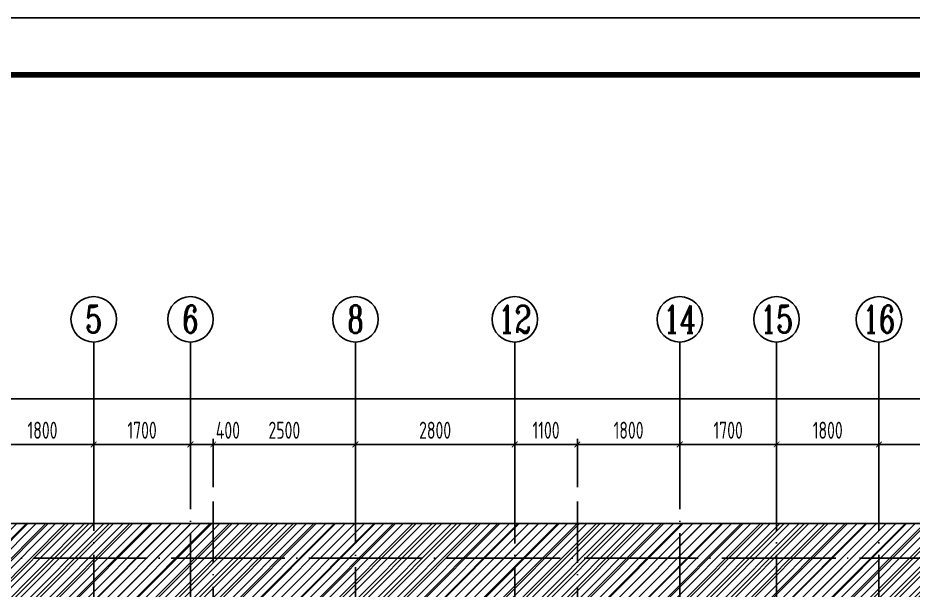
# Model space of a CAD drawing. Extents: x -1307975 to -76406, y -96289 to 379359.
# Drawn here: x -1053816 to -1038083, y 367302 to 377359 of the extents above; entities that cross this region are included whole.
import ezdxf
from ezdxf.enums import TextEntityAlignment as Align

# ---------------------------------------------------------------- set-up
doc = ezdxf.new("R2010")
doc.units = 0
doc.header["$LTSCALE"] = 1000
doc.linetypes.add('DOTE', pattern=[2.42, 2, -0.2, 0.02, -0.2])
doc.layers.get('0').update_dxf_attribs({"linetype": 'CONTINUOUS'})
doc.layers.get('DEFPOINTS').update_dxf_attribs({"linetype": 'CONTINUOUS'})
for name, color, linetype in [('-TK', 7, 'CONTINUOUS'), ('A-AXIS', 1, 'CONTINUOUS'), ('A-DOTE', 10, 'DOTE'), ('AXIS_NUM', 7, 'CONTINUOUS'), ('HATCH', 8, 'CONTINUOUS'), ('S-B板边线', 2, 'CONTINUOUS'), ('S-Y一般标注', 3, 'CONTINUOUS'), ('S-降板填充', 75, 'CONTINUOUS')]:
    doc.layers.add(name, color=color, linetype=linetype)
doc.styles.add('TSSD_Axis', font='complex.shx', dxfattribs={"width": 0.7, "bigfont": 'hztxt.shx'})
doc.styles.add('TSSD_DIMENSION', font='Tssdeng.shx', dxfattribs={"width": 0.7, "bigfont": 'tssdchn.shx'})
doc.dimstyles.new('TSSD_100_100', dxfattribs={"dimtxt": 300, "dimasz": 100, "dimexe": 100, "dimexo": 250, "dimgap": 100, "dimtad": 1, "dimdec": 0, "dimzin": 0, "dimdsep": 46, "dimtxsty": 'TSSD_DIMENSION', "dimblk": 'ARCHTICK', "dimcen": 0, "dimdle": 100, "dimclrt": 7, "dimadec": 0, "dimazin": 0, "dimtfac": 1, "dimtdec": 0, "dimtix": 1, "dimtmove": 2, "dimatfit": 3, "dimldrblk": 'ARCHTICK', "dimfxl": 1, "dimtolj": 1, "dimtzin": 0, "dimarcsym": 0})

# ---------------------------------------------------------------- blocks, each defined once
blk = doc.blocks.new('ts_axno')
at = {"color": 0, "linetype": 'ByBlock', "lineweight": -2}
blk.add_circle((0, 0), 0.5, dxfattribs=at)
at = {"color": 0, "linetype": 'ByBlock', "lineweight": -2, "style": 'TSSD_Axis', "width": 0.7}
blk.add_attdef('A', text='', height=0.6, dxfattribs=at).set_placement((0, 0), align=Align.MIDDLE_CENTER)
blk = doc.blocks.new('_ArchTick')
at = {"color": 0, "linetype": 'ByBlock', "const_width": 0.15}
blk.add_lwpolyline([(-0.5, -0.5), (0.5, 0.5)], dxfattribs=at)
blk = doc.blocks.new('*D192')
at = {"layer": 'DEFPOINTS', "color": 0, "transparency": 16777216}
for p in [(11100, 22100), (9300, 21100), (11100, 21100)]:
    blk.add_point(p, dxfattribs=at)
at = {"layer": 'S-Y一般标注', "color": 0, "lineweight": -2, "transparency": 16777216}
for p, q in [((9300, 21350), (9300, 22200)), ((11100, 21350), (11100, 22200)), ((9200, 22100), (11200, 22100))]:
    blk.add_line(p, q, dxfattribs=at)
at = {"layer": 'S-Y一般标注', "color": 0, "lineweight": -2, "transparency": 16777216, "xscale": 100, "yscale": 100, "zscale": 100, "rotation": 180}
blk.add_blockref('_ArchTick', (9300, 22100), dxfattribs=at)
at = {"layer": 'S-Y一般标注', "color": 0, "lineweight": -2, "transparency": 16777216, "xscale": 100, "yscale": 100, "zscale": 100}
blk.add_blockref('_ArchTick', (11100, 22100), dxfattribs=at)
at = {"layer": 'S-Y一般标注', "color": 7, "transparency": 16777216, "insert": (10200, 22350), "char_height": 300, "attachment_point": 5, "style": 'TSSD_DIMENSION'}
blk.add_mtext('\\A1;1800', dxfattribs=at)
blk = doc.blocks.new('*D193')
at = {"layer": 'DEFPOINTS', "color": 0, "transparency": 16777216}
for p in [(12800, 22100), (11100, 21100), (12800, 21100)]:
    blk.add_point(p, dxfattribs=at)
at = {"layer": 'S-Y一般标注', "color": 0, "lineweight": -2, "transparency": 16777216}
for p, q in [((11100, 21350), (11100, 22200)), ((12800, 21350), (12800, 22200)), ((11000, 22100), (12900, 22100))]:
    blk.add_line(p, q, dxfattribs=at)
at = {"layer": 'S-Y一般标注', "color": 0, "lineweight": -2, "transparency": 16777216, "xscale": 100, "yscale": 100, "zscale": 100, "rotation": 180}
blk.add_blockref('_ArchTick', (11100, 22100), dxfattribs=at)
at = {"layer": 'S-Y一般标注', "color": 0, "lineweight": -2, "transparency": 16777216, "xscale": 100, "yscale": 100, "zscale": 100}
blk.add_blockref('_ArchTick', (12800, 22100), dxfattribs=at)
at = {"layer": 'S-Y一般标注', "color": 7, "transparency": 16777216, "insert": (11950, 22350), "char_height": 300, "attachment_point": 5, "style": 'TSSD_DIMENSION'}
blk.add_mtext('\\A1;1700', dxfattribs=at)
blk = doc.blocks.new('*D194')
at = {"layer": 'DEFPOINTS', "color": 0, "transparency": 16777216}
for p in [(13200, 22100), (12800, 21100), (13200, 21100)]:
    blk.add_point(p, dxfattribs=at)
at = {"layer": 'S-Y一般标注', "color": 0, "lineweight": -2, "transparency": 16777216}
for p, q in [((12800, 21350), (12800, 22200)), ((13200, 21350), (13200, 22200)), ((12700, 22100), (13300, 22100))]:
    blk.add_line(p, q, dxfattribs=at)
at = {"layer": 'S-Y一般标注', "color": 0, "lineweight": -2, "transparency": 16777216, "xscale": 100, "yscale": 100, "zscale": 100, "rotation": 180}
blk.add_blockref('_ArchTick', (12800, 22100), dxfattribs=at)
at = {"layer": 'S-Y一般标注', "color": 0, "lineweight": -2, "transparency": 16777216, "xscale": 100, "yscale": 100, "zscale": 100}
blk.add_blockref('_ArchTick', (13200, 22100), dxfattribs=at)
at = {"layer": 'S-Y一般标注', "color": 7, "transparency": 16777216, "insert": (13458, 22350), "char_height": 300, "attachment_point": 5, "style": 'TSSD_DIMENSION'}
blk.add_mtext('\\A1;400', dxfattribs=at)
blk = doc.blocks.new('*D195')
at = {"layer": 'DEFPOINTS', "color": 0, "transparency": 16777216}
for p in [(18500, 22100), (15700, 21100), (18500, 21100)]:
    blk.add_point(p, dxfattribs=at)
at = {"layer": 'S-Y一般标注', "color": 0, "lineweight": -2, "transparency": 16777216}
for p, q in [((15700, 21350), (15700, 22200)), ((18500, 21350), (18500, 22200)), ((15600, 22100), (18600, 22100))]:
    blk.add_line(p, q, dxfattribs=at)
at = {"layer": 'S-Y一般标注', "color": 0, "lineweight": -2, "transparency": 16777216, "xscale": 100, "yscale": 100, "zscale": 100, "rotation": 180}
blk.add_blockref('_ArchTick', (15700, 22100), dxfattribs=at)
at = {"layer": 'S-Y一般标注', "color": 0, "lineweight": -2, "transparency": 16777216, "xscale": 100, "yscale": 100, "zscale": 100}
blk.add_blockref('_ArchTick', (18500, 22100), dxfattribs=at)
at = {"layer": 'S-Y一般标注', "color": 7, "transparency": 16777216, "insert": (17100, 22350), "char_height": 300, "attachment_point": 5, "style": 'TSSD_DIMENSION'}
blk.add_mtext('\\A1;2800', dxfattribs=at)
blk = doc.blocks.new('*D196')
at = {"layer": 'DEFPOINTS', "color": 0, "transparency": 16777216}
for p in [(19600, 22100), (18500, 21100), (19600, 21100)]:
    blk.add_point(p, dxfattribs=at)
at = {"layer": 'S-Y一般标注', "color": 0, "lineweight": -2, "transparency": 16777216}
for p, q in [((18500, 21350), (18500, 22200)), ((19600, 21350), (19600, 22200)), ((18400, 22100), (19700, 22100))]:
    blk.add_line(p, q, dxfattribs=at)
at = {"layer": 'S-Y一般标注', "color": 0, "lineweight": -2, "transparency": 16777216, "xscale": 100, "yscale": 100, "zscale": 100, "rotation": 180}
blk.add_blockref('_ArchTick', (18500, 22100), dxfattribs=at)
at = {"layer": 'S-Y一般标注', "color": 0, "lineweight": -2, "transparency": 16777216, "xscale": 100, "yscale": 100, "zscale": 100}
blk.add_blockref('_ArchTick', (19600, 22100), dxfattribs=at)
at = {"layer": 'S-Y一般标注', "color": 7, "transparency": 16777216, "insert": (19050, 22350), "char_height": 300, "attachment_point": 5, "style": 'TSSD_DIMENSION'}
blk.add_mtext('\\A1;1100', dxfattribs=at)
blk = doc.blocks.new('*D197')
at = {"layer": 'DEFPOINTS', "color": 0, "transparency": 16777216}
for p in [(23100, 22100), (21400, 21100), (23100, 21100)]:
    blk.add_point(p, dxfattribs=at)
at = {"layer": 'S-Y一般标注', "color": 0, "lineweight": -2, "transparency": 16777216}
for p, q in [((21400, 21350), (21400, 22200)), ((23100, 21350), (23100, 22200)), ((21300, 22100), (23200, 22100))]:
    blk.add_line(p, q, dxfattribs=at)
at = {"layer": 'S-Y一般标注', "color": 0, "lineweight": -2, "transparency": 16777216, "xscale": 100, "yscale": 100, "zscale": 100, "rotation": 180}
blk.add_blockref('_ArchTick', (21400, 22100), dxfattribs=at)
at = {"layer": 'S-Y一般标注', "color": 0, "lineweight": -2, "transparency": 16777216, "xscale": 100, "yscale": 100, "zscale": 100}
blk.add_blockref('_ArchTick', (23100, 22100), dxfattribs=at)
at = {"layer": 'S-Y一般标注', "color": 7, "transparency": 16777216, "insert": (22250, 22350), "char_height": 300, "attachment_point": 5, "style": 'TSSD_DIMENSION'}
blk.add_mtext('\\A1;1700', dxfattribs=at)
blk = doc.blocks.new('*D198')
at = {"layer": 'DEFPOINTS', "color": 0, "transparency": 16777216}
for p in [(24900, 22100), (23100, 21100), (24900, 21100)]:
    blk.add_point(p, dxfattribs=at)
at = {"layer": 'S-Y一般标注', "color": 0, "lineweight": -2, "transparency": 16777216}
for p, q in [((23100, 21350), (23100, 22200)), ((24900, 21350), (24900, 22200)), ((23000, 22100), (25000, 22100))]:
    blk.add_line(p, q, dxfattribs=at)
at = {"layer": 'S-Y一般标注', "color": 0, "lineweight": -2, "transparency": 16777216, "xscale": 100, "yscale": 100, "zscale": 100, "rotation": 180}
blk.add_blockref('_ArchTick', (23100, 22100), dxfattribs=at)
at = {"layer": 'S-Y一般标注', "color": 0, "lineweight": -2, "transparency": 16777216, "xscale": 100, "yscale": 100, "zscale": 100}
blk.add_blockref('_ArchTick', (24900, 22100), dxfattribs=at)
at = {"layer": 'S-Y一般标注', "color": 7, "transparency": 16777216, "insert": (24000, 22350), "char_height": 300, "attachment_point": 5, "style": 'TSSD_DIMENSION'}
blk.add_mtext('\\A1;1800', dxfattribs=at)
blk = doc.blocks.new('*D199')
at = {"layer": 'DEFPOINTS', "color": 0, "transparency": 16777216}
for p in [(27800, 22100), (24900, 21100), (27800, 21100)]:
    blk.add_point(p, dxfattribs=at)
at = {"layer": 'S-Y一般标注', "color": 0, "lineweight": -2, "transparency": 16777216}
for p, q in [((24900, 21350), (24900, 22200)), ((27800, 21350), (27800, 22200)), ((24800, 22100), (27900, 22100))]:
    blk.add_line(p, q, dxfattribs=at)
at = {"layer": 'S-Y一般标注', "color": 0, "lineweight": -2, "transparency": 16777216, "xscale": 100, "yscale": 100, "zscale": 100, "rotation": 180}
blk.add_blockref('_ArchTick', (24900, 22100), dxfattribs=at)
at = {"layer": 'S-Y一般标注', "color": 0, "lineweight": -2, "transparency": 16777216, "xscale": 100, "yscale": 100, "zscale": 100}
blk.add_blockref('_ArchTick', (27800, 22100), dxfattribs=at)
at = {"layer": 'S-Y一般标注', "color": 7, "transparency": 16777216, "insert": (26350, 22350), "char_height": 300, "attachment_point": 5, "style": 'TSSD_DIMENSION'}
blk.add_mtext('\\A1;2900', dxfattribs=at)
blk = doc.blocks.new('*D212')
at = {"layer": 'DEFPOINTS', "color": 0, "transparency": 16777216}
for p in [(54600, 22900), (4600, 21100), (54600, 21100)]:
    blk.add_point(p, dxfattribs=at)
at = {"layer": 'S-Y一般标注', "color": 0, "lineweight": -2, "transparency": 16777216}
for p, q in [((4600, 21350), (4600, 23000)), ((54600, 21350), (54600, 23000)), ((4500, 22900), (54700, 22900))]:
    blk.add_line(p, q, dxfattribs=at)
at = {"layer": 'S-Y一般标注', "color": 0, "lineweight": -2, "transparency": 16777216, "xscale": 100, "yscale": 100, "zscale": 100, "rotation": 180}
blk.add_blockref('_ArchTick', (4600, 22900), dxfattribs=at)
at = {"layer": 'S-Y一般标注', "color": 0, "lineweight": -2, "transparency": 16777216, "xscale": 100, "yscale": 100, "zscale": 100}
blk.add_blockref('_ArchTick', (54600, 22900), dxfattribs=at)
at = {"layer": 'S-Y一般标注', "color": 7, "transparency": 16777216, "insert": (29600, 23150), "char_height": 300, "attachment_point": 5, "style": 'TSSD_DIMENSION'}
blk.add_mtext('\\A1;50000', dxfattribs=at)
blk = doc.blocks.new('*D225')
at = {"layer": 'DEFPOINTS', "color": 0, "transparency": 16777216}
for p in [(15700, 22100), (13200, 21100), (15700, 21100)]:
    blk.add_point(p, dxfattribs=at)
at = {"layer": 'S-Y一般标注', "color": 0, "lineweight": -2, "transparency": 16777216}
for p, q in [((13200, 21350), (13200, 22200)), ((15700, 21350), (15700, 22200)), ((13100, 22100), (15800, 22100))]:
    blk.add_line(p, q, dxfattribs=at)
at = {"layer": 'S-Y一般标注', "color": 0, "lineweight": -2, "transparency": 16777216, "xscale": 100, "yscale": 100, "zscale": 100, "rotation": 180}
blk.add_blockref('_ArchTick', (13200, 22100), dxfattribs=at)
at = {"layer": 'S-Y一般标注', "color": 0, "lineweight": -2, "transparency": 16777216, "xscale": 100, "yscale": 100, "zscale": 100}
blk.add_blockref('_ArchTick', (15700, 22100), dxfattribs=at)
at = {"layer": 'S-Y一般标注', "color": 7, "transparency": 16777216, "insert": (14450, 22350), "char_height": 300, "attachment_point": 5, "style": 'TSSD_DIMENSION'}
blk.add_mtext('\\A1;2500', dxfattribs=at)
blk = doc.blocks.new('*D226')
at = {"layer": 'DEFPOINTS', "color": 0, "transparency": 16777216}
for p in [(21400, 22100), (19600, 21100), (21400, 21100)]:
    blk.add_point(p, dxfattribs=at)
at = {"layer": 'S-Y一般标注', "color": 0, "lineweight": -2, "transparency": 16777216}
for p, q in [((19600, 21350), (19600, 22200)), ((21400, 21350), (21400, 22200)), ((19500, 22100), (21500, 22100))]:
    blk.add_line(p, q, dxfattribs=at)
at = {"layer": 'S-Y一般标注', "color": 0, "lineweight": -2, "transparency": 16777216, "xscale": 100, "yscale": 100, "zscale": 100, "rotation": 180}
blk.add_blockref('_ArchTick', (19600, 22100), dxfattribs=at)
at = {"layer": 'S-Y一般标注', "color": 0, "lineweight": -2, "transparency": 16777216, "xscale": 100, "yscale": 100, "zscale": 100}
blk.add_blockref('_ArchTick', (21400, 22100), dxfattribs=at)
at = {"layer": 'S-Y一般标注', "color": 7, "transparency": 16777216, "insert": (20500, 22350), "char_height": 300, "attachment_point": 5, "style": 'TSSD_DIMENSION'}
blk.add_mtext('\\A1;1800', dxfattribs=at)
blk = doc.blocks.new('A1')
blk.add_lwpolyline([(0, 59400), (0, 0), (84100, 0), (84100, 59400)], close=True)
at = {"const_width": 100}
blk.add_lwpolyline([(2500, 58400), (2500, 1000), (83100, 1000), (83100, 58400)], close=True, dxfattribs=at)
blk = doc.blocks.new('20210726.16350016')
at = {"layer": 'A-AXIS'}
for p, q in [((11100, 21100), (11100, 23900)), ((12800, 21100), (12800, 23900)), ((15700, 21100), (15700, 23900)), ((18500, 21100), (18500, 23900)), ((21400, 21100), (21400, 23900)), ((23100, 21100), (23100, 23900)), ((24900, 21100), (24900, 23900))]:
    blk.add_line(p, q, dxfattribs=at)
at = {"layer": 'A-DOTE'}
for p, q in [((11100, 10900), (11100, 21100)), ((12800, 13700), (12800, 21100)), ((13200, 17600), (13200, 21100)), ((15700, 13100.3), (15700, 21100)), ((18500, 13100.3), (18500, 21100)), ((19600, 17600), (19600, 21100)), ((21400, 13700), (21400, 21100)), ((23100, 10900), (23100, 21100)), ((24900, 10900), (24900, 21100)), ((55600, 20100), (3600, 20100))]:
    blk.add_line(p, q, dxfattribs=at)
at = {"layer": 'A-AXIS'}
ref = blk.add_blockref('ts_axno', (11100, 24300), dxfattribs=dict(at, xscale=800, yscale=800, zscale=800))
ref.add_attrib('4', '5', dxfattribs={"layer": 'AXIS_NUM', "height": 480, "style": 'TSSD_Axis', "width": 0.7}).set_placement((11100, 24300), align=Align.MIDDLE_CENTER)
ref = blk.add_blockref('ts_axno', (12800, 24300), dxfattribs=dict(at, xscale=800, yscale=800, zscale=800))
ref.add_attrib('5', '6', dxfattribs={"layer": 'AXIS_NUM', "height": 480, "style": 'TSSD_Axis', "width": 0.7}).set_placement((12800, 24300), align=Align.MIDDLE_CENTER)
ref = blk.add_blockref('ts_axno', (15700, 24300), dxfattribs=dict(at, xscale=800, yscale=800, zscale=800))
ref.add_attrib('6', '8', dxfattribs={"layer": 'AXIS_NUM', "height": 480, "style": 'TSSD_Axis', "width": 0.7}).set_placement((15700, 24300), align=Align.MIDDLE_CENTER)
ref = blk.add_blockref('ts_axno', (18500, 24300), dxfattribs=dict(at, xscale=800, yscale=800, zscale=800))
ref.add_attrib('7', '12', dxfattribs={"layer": 'AXIS_NUM', "height": 480, "style": 'TSSD_Axis', "width": 0.7}).set_placement((18500, 24300), align=Align.MIDDLE_CENTER)
ref = blk.add_blockref('ts_axno', (21400, 24300), dxfattribs=dict(at, xscale=800, yscale=800, zscale=800))
ref.add_attrib('8', '14', dxfattribs={"layer": 'AXIS_NUM', "height": 480, "style": 'TSSD_Axis', "width": 0.7}).set_placement((21400, 24300), align=Align.MIDDLE_CENTER)
ref = blk.add_blockref('ts_axno', (23100, 24300), dxfattribs=dict(at, xscale=800, yscale=800, zscale=800))
ref.add_attrib('9', '15', dxfattribs={"layer": 'AXIS_NUM', "height": 480, "style": 'TSSD_Axis', "width": 0.7}).set_placement((23100, 24300), align=Align.MIDDLE_CENTER)
ref = blk.add_blockref('ts_axno', (24900, 24300), dxfattribs=dict(at, xscale=800, yscale=800, zscale=800))
ref.add_attrib('10', '16', dxfattribs={"layer": 'AXIS_NUM', "height": 480, "style": 'TSSD_Axis', "width": 0.7}).set_placement((24900, 24300), align=Align.MIDDLE_CENTER)
at = {"layer": 'S-Y一般标注'}
for base, p1, p2, picture, middle in [((54600, 22900), (4600, 21100), (54600, 21100), '*D212', (29600, 23150)), ((11100, 22100), (9300, 21100), (11100, 21100), '*D192', (10200, 22350)), ((12800, 22100), (11100, 21100), (12800, 21100), '*D193', (11950, 22350)), ((15700, 22100), (13200, 21100), (15700, 21100), '*D225', (14450, 22350)), ((18500, 22100), (15700, 21100), (18500, 21100), '*D195', (17100, 22350)), ((19600, 22100), (18500, 21100), (19600, 21100), '*D196', (19050, 22350)), ((21400, 22100), (19600, 21100), (21400, 21100), '*D226', (20500, 22350)), ((23100, 22100), (21400, 21100), (23100, 21100), '*D197', (22250, 22350)), ((24900, 22100), (23100, 21100), (24900, 21100), '*D198', (24000, 22350)), ((27800, 22100), (24900, 21100), (27800, 21100), '*D199', (26350, 22350))]:
    dim = blk.add_linear_dim(base=base, p1=p1, p2=p2, dimstyle='TSSD_100_100', dxfattribs=at)
    dim.commit()
    dim.dimension.update_dxf_attribs({"geometry": picture, "text_midpoint": middle})
dim = blk.add_linear_dim(base=(13200, 22100), p1=(12800, 21100), p2=(13200, 21100), dimstyle='TSSD_100_100', dxfattribs=at)
dim.commit()
dim.dimension.update_dxf_attribs({"geometry": '*D194', "text_midpoint": (13458.1, 22350), "dimtype": 160})

msp = doc.modelspace()

# ---------------------------------------------------------------- hatches: boundary and pattern name
at = {"layer": 'HATCH'}
h = msp.add_hatch(dxfattribs=at)
h.set_pattern_fill('METAL', color=252, scale=30, style=0)
h.set_pattern_definition([(45, (0, 0), (-84.852814, 84.852814), [])])
h.paths.add_polyline_path([(-1059782.3, 362061.49), (-1059782.3, 368470.59), (-1035025.73, 368470.59), (-1035025.73, 362061.49), (-1041383.2, 362061.49), (-1041383.2, 364111.49), (-1055883.2, 364111.49), (-1055883.2, 362061.49)])
at = {"layer": 'S-降板填充'}
h = msp.add_hatch(dxfattribs=at)
h.set_pattern_fill('ANSI31', color=256, scale=80, style=0)
h.paths.add_polyline_path([(-1059782.3, 362061.49), (-1059782.3, 368470.59), (-1035025.73, 368470.59), (-1035025.73, 362061.49), (-1041383.2, 362061.49), (-1041383.2, 364111.49), (-1055883.2, 364111.49), (-1055883.2, 362061.49)])

# ---------------------------------------------------------------- linework, layer by layer
at = {"layer": 'S-B板边线', "color": 2}
msp.add_lwpolyline([(-1059782.3, 362061.49), (-1059782.3, 368470.59), (-1035025.73, 368470.59), (-1035025.73, 362061.49), (-1041383.2, 362061.49), (-1041383.2, 364111.49), (-1055883.2, 364111.49), (-1055883.2, 362061.49), (-1059782.3, 362061.49)], dxfattribs=at)

# ---------------------------------------------------------------- block references
at = {"layer": '-TK'}
msp.add_blockref('A1', (-1072936.28, 317959.34), dxfattribs=at)
at = {"layer": 'A-DOTE'}
msp.add_blockref('20210726.16350016', (-1063583.22, 347761.52), dxfattribs=at)

doc.saveas('drawing.dxf')
